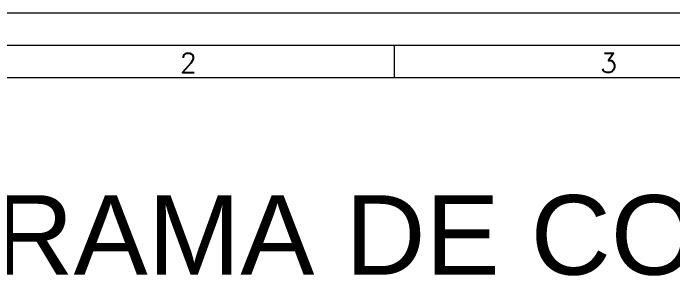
# Model space of a CAD drawing. Header units: millimetres. Extents: x 32696 to 36207, y 16706 to 17911.
# Drawn here: x 34892.5 to 35307.7, y 17746.1 to 17911.2 of the extents above; entities that cross this region are included whole.
import ezdxf

# ---------------------------------------------------------------- set-up
doc = ezdxf.new("R2010")
doc.units = ezdxf.units.MM
doc.header["$LTSCALE"] = 0.1
doc.layers.get('0').update_dxf_attribs({"lineweight": 20})
doc.styles.add('ROMANS', font='romans')
doc.styles.get("Standard").update_dxf_attribs({"font": 'arial.ttf'})

# ---------------------------------------------------------------- blocks, each defined once
blk = doc.blocks.new('FOLHA')
for p, q in [((36499.11, 17170.38), (36079.11, 17170.38)), ((36494.11, 17165.38), (36104.11, 17165.38)), ((36234.11, 17165.38), (36234.11, 17160.38)), ((36494.11, 17160.38), (36104.11, 17160.38))]:
    blk.add_line(p, q)
at = {"style": 'ROMANS'}
for s, p in [('2', (36200.98, 17161.19)), ('3', (36266.05, 17161.17))]:
    blk.add_text(s, height=3, dxfattribs=at).set_placement(p)

msp = doc.modelspace()

# ---------------------------------------------------------------- block references
at = {"xscale": 4.059117410256329, "yscale": 4.059117410256329, "zscale": 4.059117410256329}
msp.add_blockref('FOLHA', (-111946.67, -51785.33), dxfattribs=at)

# ---------------------------------------------------------------- texts
msp.add_text('DIAGRAMA DE COMANDOS DO PROJETO', height=50).set_placement((34709.3, 17746.8))

doc.saveas('drawing.dxf')
